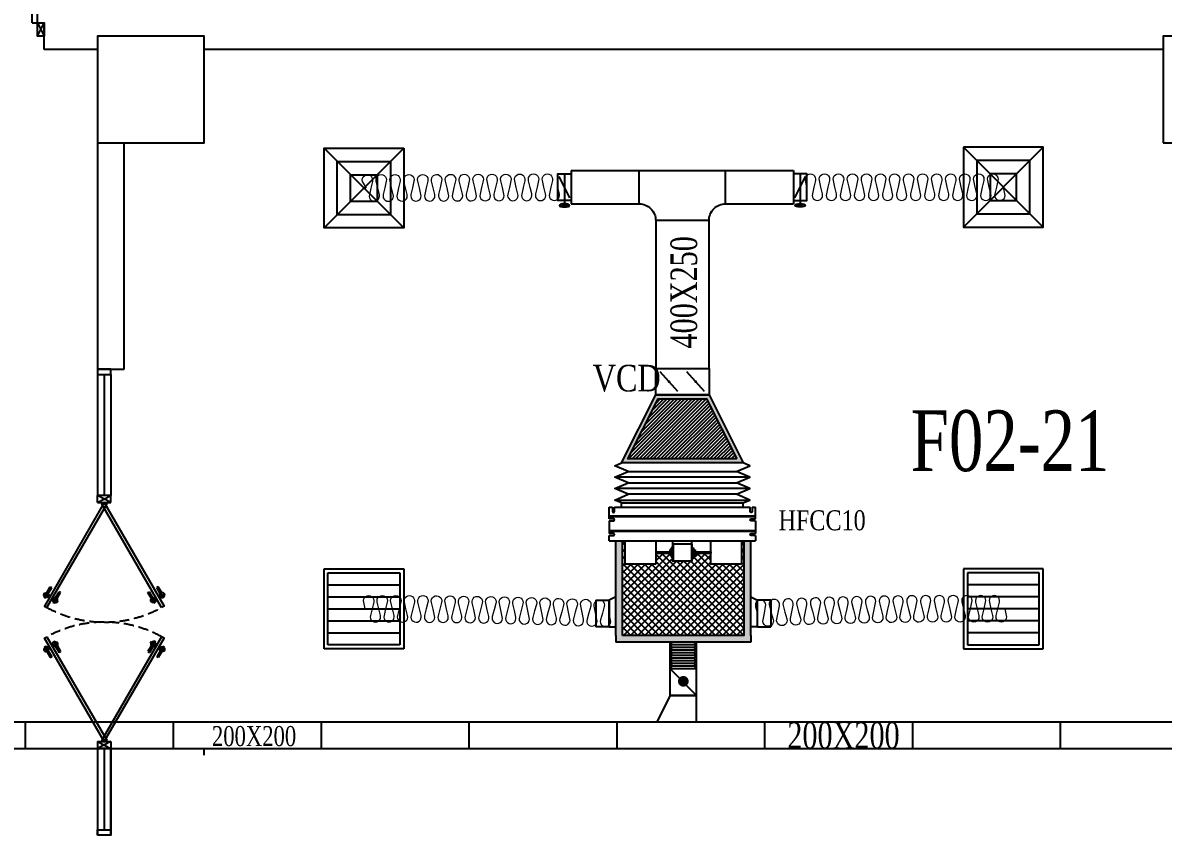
# Model space of a CAD drawing. Header units: metres. Extents: x 352651 to 1421851, y -87441 to -24441.
# Drawn here: x 472017 to 480578, y -40460 to -34360 of the extents above; entities that cross this region are included whole.
import ezdxf
from ezdxf.enums import TextEntityAlignment as Align

# ---------------------------------------------------------------- set-up
doc = ezdxf.new("R2010")
doc.units = ezdxf.units.M
doc.header["$LTSCALE"] = 300
doc.header["$MEASUREMENT"] = 0
doc.linetypes.add('DASHED2', pattern=[0.375, 0.25, -0.125])
for name, color, linetype in [('bat noi mem', 4, 'CONTINUOUS'), ('CUA', 8, 'CONTINUOUS'), ('CUAGIO', 2, 'CONTINUOUS'), ('HATCH', 145, 'CONTINUOUS'), ('KHUAT', 8, 'DASHED2'), ('KT', 1, 'CONTINUOUS'), ('nuoc lanh cap', 160, 'CONTINUOUS'), ('thiet bi', 11, 'CONTINUOUS'), ('TUONG', 7, 'CONTINUOUS'), ('vach', 6, 'CONTINUOUS')]:
    doc.layers.add(name, color=color, linetype=linetype)
doc.layers.add('noi mem', color=5, linetype='BATTING', lineweight=0)
doc.styles.add('PHU', font='vntimeh.shx', dxfattribs={"width": 0.8})
doc.styles.add('ROMANS', font='romans.shx', dxfattribs={"width": 0.75, "bigfont": 'romancvn.shx'})
doc.linetypes.add('BATTING', pattern='A,0.0001,-0.1,[134,ltypeshp.shx,S=0.1,R=0,X=-0.1,Y=0],-0.2,[134,ltypeshp.shx,S=0.1,R=180,X=0.1,Y=0],-0.1', length=0.4001)

# ---------------------------------------------------------------- blocks, each defined once
blk = doc.blocks.new('SAD')
at = {"layer": 'CUAGIO', "color": 8}
for p, q in [((-300, -300), (300, 300)), ((300, -300), (-300, 300))]:
    blk.add_line(p, q, dxfattribs=at)
at = {"layer": 'CUAGIO'}
blk.add_lwpolyline([(300, -300), (300, 300), (-300, 300), (-300, -300)], close=True, dxfattribs=at)
at = {"layer": 'CUAGIO', "color": 8}
for points in [[(200, -200), (200, 200), (-200, 200), (-200, -200)], [(100, -100), (100, 100), (-100, 100), (-100, -100)]]:
    blk.add_lwpolyline(points, close=True, dxfattribs=at)
blk = doc.blocks.new('SAG')
at = {"layer": 'CUAGIO'}
for p, q in [((-300, 300), (-300, -300)), ((300, 300), (-300, 300)), ((300, -300), (300, 300)), ((-300, -300), (300, -300))]:
    blk.add_line(p, q, dxfattribs=at)
at = {"layer": 'CUAGIO', "color": 8}
for p, q in [((-270, 270), (-270, -270)), ((270, 270), (-270, 270)), ((-180, -270), (-180, 270)), ((-90, -270), (-90, 270)), ((0, -270), (0, 270)), ((90, -270), (90, 270)), ((180, -270), (180, 270)), ((270, -270), (270, 270)), ((-270, -270), (270, -270))]:
    blk.add_line(p, q, dxfattribs=at)
blk = doc.blocks.new('c1800')
at = {"layer": 'CUA', "ltscale": 0.2}
for p, q in [((50, 0), (50, 710)), ((90, 710), (50, 710)), ((90, 0), (90, 710)), ((1510, 0), (1510, 710)), ((1510, 710), (1550, 710)), ((1550, 0), (1550, 710)), ((46.9, 635.3), (-2.3, 635.3)), ((16.3, 619.1), (16.3, 569.8)), ((22.3, 661.5), (22.3, 606.6)), ((28.2, 619.1), (28.2, 569.8)), ((93.1, 635.3), (142.3, 635.3)), ((111.8, 619.1), (111.8, 569.8)), ((117.7, 661.5), (117.7, 606.6)), ((123.7, 619.1), (123.7, 569.8)), ((1506.9, 635.3), (1457.7, 635.3)), ((1476.3, 619.1), (1476.3, 569.8)), ((1482.3, 661.5), (1482.3, 606.6)), ((1488.2, 619.1), (1488.2, 569.8)), ((1553.1, 635.3), (1602.3, 635.3)), ((1571.8, 619.1), (1571.8, 569.8)), ((1577.7, 661.5), (1577.7, 606.6)), ((1583.7, 619.1), (1583.7, 569.8)), ((16.3, 569.8), (28.2, 569.8)), ((123.7, 569.8), (111.8, 569.8)), ((1476.3, 569.8), (1488.2, 569.8)), ((1583.7, 569.8), (1571.8, 569.8)), ((50, 0), (0, -100)), ((50, -100), (0, 0)), ((50, -100), (50, 0)), ((90, 0), (50, 0)), ((1510, 0), (1550, 0)), ((1550, -100), (1550, 0)), ((1550, -100), (1600, 0)), ((1550, 0), (1600, -100)), ((50, -100), (50, -100)), ((1550, -100), (1550, -100))]:
    blk.add_line(p, q, dxfattribs=at)
for points in [[(50, 0), (0, 0), (0, -100), (50, -100)], [(1550, 0), (1600, 0), (1600, -100), (1550, -100)]]:
    blk.add_lwpolyline(points, close=True, dxfattribs=at)
for centre in [(22.3, 635.3), (117.7, 635.3), (1482.3, 635.3), (1577.7, 635.3)]:
    blk.add_circle(centre, 17.3, dxfattribs=at)
for centre, start, end in [((90, 0), 0, 90), ((1510, 0), 90, 180)]:
    blk.add_arc(centre, 710, start, end, dxfattribs=at)
blk = doc.blocks.new('cot1')
at = {"layer": 'vach'}
blk.add_lwpolyline([(-400, -400), (400, -400), (400, 400), (-400, 400)], close=True, dxfattribs=at)
blk = doc.blocks.new('1-van gio D200')
at = {"layer": 'CUAGIO'}
h = blk.add_hatch(dxfattribs=at)
h.set_pattern_fill('ANSI31', color=256, scale=100, style=0)
edge = h.paths.add_edge_path()
edge.add_ellipse((486127, -58494), major_axis=(-38.1, 0), ratio=0.310482, start_angle=0, end_angle=360, ccw=False)
for p, q in [((486167, -58437.3), (486087.1, -58277.5)), ((486127, -58257.4), (486127, -58494))]:
    blk.add_line(p, q, dxfattribs=at)
at = {"layer": 'CUAGIO', "const_width": 3}
for points in [[(486127, -58457.4), (486177, -58457.4), (486177, -58257.4), (486077, -58257.4), (486077, -58457.4), (486127, -58457.4)], [(486167, -58437.3), (486087.1, -58277.5)], [(486127, -58257.4), (486127, -58494)]]:
    blk.add_lwpolyline(points, dxfattribs=at)
at = {"layer": 'CUAGIO'}
blk.add_lwpolyline([(486177, -58457.4), (486077, -58457.4), (486077, -58257.4), (486177, -58257.4)], close=True, dxfattribs=at)
at = {"layer": 'CUAGIO', "const_width": 5.35}
blk.add_lwpolyline([(486130.7, -58357.4, -1), (486123.3, -58357.4, -1)], format="xyb", close=True, dxfattribs=at)
at = {"layer": 'CUAGIO', "extrusion": (0, 0, -1)}
blk.add_ellipse((486127, -58494), major_axis=(-38.1, 0), ratio=0.310482, start_param=-1.570796, end_param=4.712389, dxfattribs=at)
blk = doc.blocks.new('bac noi mem')
at = {"layer": 'bat noi mem'}
for p, q in [((493886.7, -64673), (493866.7, -64693)), ((494066.7, -64693), (493866.7, -64693)), ((493866.7, -64693), (493886.7, -64713)), ((493886.7, -64713), (493866.7, -64733)), ((494046.7, -64673), (493886.7, -64673)), ((494046.7, -64713), (493886.7, -64713)), ((494046.7, -64673), (494066.7, -64693)), ((494066.7, -64693), (494046.7, -64713)), ((494046.7, -64713), (494066.7, -64733)), ((494066.7, -64733), (493866.7, -64733)), ((493866.7, -64733), (493886.7, -64753)), ((493886.7, -64753), (493866.7, -64773)), ((494066.7, -64773), (493866.7, -64773)), ((493866.7, -64773), (493886.7, -64793)), ((493886.7, -64793), (493866.7, -64813)), ((494046.7, -64753), (493886.7, -64753)), ((494046.7, -64793), (493886.7, -64793)), ((494066.7, -64733), (494046.7, -64753)), ((494046.7, -64753), (494066.7, -64773)), ((494066.7, -64773), (494046.7, -64793)), ((494046.7, -64793), (494066.7, -64813)), ((494066.7, -64813), (493866.7, -64813)), ((493866.7, -64813), (493886.7, -64833)), ((493886.7, -64833), (493866.7, -64853)), ((494066.7, -64853), (493866.7, -64853)), ((493866.7, -64853), (493886.7, -64873)), ((494046.7, -64833), (493886.7, -64833)), ((494046.7, -64873), (493886.7, -64873)), ((494066.7, -64813), (494046.7, -64833)), ((494046.7, -64833), (494066.7, -64853)), ((494066.7, -64853), (494046.7, -64873))]:
    blk.add_line(p, q, dxfattribs=at)

msp = doc.modelspace()

# ---------------------------------------------------------------- hatches: boundary and pattern name
at = {"layer": 'CUAGIO'}
h = msp.add_hatch(dxfattribs=at)
h.set_pattern_fill('DOTS', color=256, scale=150, style=0)
h.set_pattern_definition([(0, (-359719.7065, -62821.737), (4.6875, 9.375), [0, -9.375])])
h.paths.add_polyline_path([(477377, -37634.1), (476560.4, -37634.1), (476787.2, -37184.1), (477150.2, -37184.1)], flags=16)
h.paths.add_polyline_path([(477425.7, -37664.1), (476511.7, -37664.1), (476768.7, -37154.1), (477168.7, -37154.1)])
h = msp.add_hatch(dxfattribs=at)
h.set_pattern_fill('ANSI31', color=256, scale=150, style=0)
h.set_pattern_definition([(45, (-178200, 0), (-13.25825215, 13.25825215), [])])
h.paths.add_polyline_path([(477377, -37634.1), (476560.4, -37634.1), (476787.2, -37184.1), (477150.2, -37184.1)])
h = msp.add_hatch(dxfattribs=at)
h.set_pattern_fill('DOTS', color=2, scale=200, style=0)
h.set_pattern_definition([(0, (-96136.341, 18582.896), (6.25, 12.5), [0, -12.5])])
h.paths.add_polyline_path([(477432.7, -38959.6), (476519.1, -38959.6), (476519.1, -38249.6), (476469.1, -38249.6), (476469.1, -38959.6), (476469.1, -39009.6), (477482.7, -39009.6), (477482.7, -38959.6), (477482.7, -38249.6), (477432.7, -38249.6)])
at = {"layer": 'CUAGIO', "ltscale": 1.5}
h = msp.add_hatch(dxfattribs=at)
h.set_pattern_fill('ANSI37', color=9, scale=300, style=0)
h.set_pattern_definition([(45, (14690.26, 100), (-26.5165043, 26.5165043), []), (135, (14690.26, 100), (-26.5165043, -26.5165043), [])])
h.paths.add_polyline_path([(477432.7, -38959.6), (477432.7, -38249.6), (477413.6, -38249.6), (477413.6, -38424.6), (477183.3, -38424.6), (477183.3, -38341.7), (477063.7, -38341.7), (477063.7, -38357.3), (477053.1, -38357.3), (477053.1, -38373.1), (477043.3, -38373.1), (477043.3, -38398.1, -1), (477036.8, -38400.2), (476900.6, -38400.2, -1), (476894.1, -38398.1), (476894.1, -38373.1), (476884.2, -38373.1), (476884.2, -38357.3), (476873.7, -38357.3), (476873.7, -38341.7), (476768.4, -38341.7), (476768.4, -38424.6), (476538.2, -38424.6), (476538.2, -38249.6), (476519.1, -38249.6), (476519.1, -38959.6)])

# ---------------------------------------------------------------- linework, layer by layer
at = {"layer": 'bat noi mem'}
for p, q in [((477425.7, -37664.1), (476511.7, -37664.1)), ((476561.7, -37728.4), (477375.7, -37728.4)), ((477475.7, -37771.2), (476461.7, -37771.2)), ((476561.7, -37814.1), (477375.7, -37814.1)), ((477475.7, -37857), (476461.7, -37857)), ((477375.7, -37899.8), (476561.7, -37899.8)), ((476461.7, -37942.7), (477475.7, -37942.7))]:
    msp.add_line(p, q, dxfattribs=at)
for points in [[(476511.7, -37964.1), (476461.7, -37942.7), (476561.7, -37899.8), (476461.7, -37857), (476561.7, -37814.1), (476461.7, -37771.2), (476561.7, -37728.4), (476461.7, -37685.5), (476511.7, -37664.1)], [(477425.7, -37964.1), (477475.7, -37942.7), (477375.7, -37899.8), (477475.7, -37857), (477375.7, -37814.1), (477475.7, -37771.2), (477375.7, -37728.4), (477475.7, -37685.5), (477425.7, -37664.1)]]:
    msp.add_lwpolyline(points, dxfattribs=at)
at = {"layer": 'CUA', "linetype": 'Continuous'}
for p, q in [((472578.4, -36999.6), (472578.4, -37909.6)), ((472628.4, -36999.6), (472628.4, -37909.6)), ((472678.4, -36999.6), (472678.4, -37909.6)), ((472578.4, -39809.6), (472578.4, -40459.6)), ((472628.4, -39809.6), (472628.4, -40419.6)), ((472678.4, -40459.6), (472678.4, -39809.6)), ((472678.4, -39809.6), (472678.4, -40459.6))]:
    msp.add_line(p, q, dxfattribs=at)
at = {"layer": 'CUA'}
for p, q in [((472678.4, -37909.6), (472578.9, -37909.6)), ((472578.9, -37962.3), (472678.4, -37909.6)), ((472678.4, -37962.3), (472578.9, -37909.6)), ((472578.9, -37962.3), (472578.9, -37909.6)), ((472678.4, -37962.3), (472678.4, -37909.6)), ((472578.9, -37962.3), (472678.4, -37962.3)), ((472197.3, -38638.5), (472223.2, -38593.5)), ((472208.1, -38644.7), (472234.1, -38599.7)), ((472223.2, -38593.5), (472234.1, -38599.7)), ((473034, -38593.5), (473023.2, -38599.7)), ((473049.2, -38644.7), (473023.2, -38599.7)), ((473060, -38638.5), (473034, -38593.5)), ((472216.6, -38669.5), (472171.6, -38643.5)), ((472180.3, -38680.4), (472209.2, -38630.2)), ((472238.2, -38681.9), (472283.1, -38707.9)), ((472246.9, -38718.8), (472275.9, -38668.7)), ((472263.9, -38677), (472289.9, -38631.9)), ((472274.7, -38683.2), (472300.7, -38638.2)), ((472300.7, -38638.2), (472289.9, -38631.9)), ((472956.6, -38638.2), (472967.4, -38631.9)), ((472982.6, -38683.2), (472956.6, -38638.2)), ((472993.4, -38677), (472967.4, -38631.9)), ((473019.1, -38681.9), (472974.1, -38707.9)), ((473010.4, -38718.8), (472981.4, -38668.7)), ((473040.7, -38669.5), (473085.6, -38643.5)), ((473077, -38680.4), (473048, -38630.2)), ((472180.3, -39038.8), (472209.2, -39088.9)), ((472238.2, -39037.2), (472283.1, -39011.3)), ((472246.9, -39000.3), (472275.9, -39050.5)), ((472274.7, -39035.9), (472300.7, -39081)), ((472982.6, -39035.9), (472956.6, -39081)), ((473019.1, -39037.2), (472974.1, -39011.3)), ((473010.4, -39000.3), (472981.4, -39050.5)), ((473077, -39038.8), (473048, -39088.9)), ((472216.6, -39049.7), (472171.6, -39075.6)), ((472197.3, -39080.6), (472223.2, -39125.7)), ((472208.1, -39074.4), (472234.1, -39119.4)), ((472223.2, -39125.7), (472234.1, -39119.4)), ((472263.9, -39042.2), (472289.9, -39087.2)), ((472300.7, -39081), (472289.9, -39087.2)), ((472956.6, -39081), (472967.4, -39087.2)), ((472993.4, -39042.2), (472967.4, -39087.2)), ((473049.2, -39074.4), (473023.2, -39119.4)), ((473034, -39125.7), (473023.2, -39119.4)), ((473060, -39080.6), (473034, -39125.7)), ((473040.7, -39049.7), (473085.6, -39075.6)), ((472578.9, -39756.8), (472678.4, -39756.8)), ((472578.9, -39756.8), (472678.4, -39809.6)), ((472678.4, -39756.8), (472578.9, -39809.6)), ((472578.9, -39756.8), (472578.9, -39809.6)), ((472678.4, -39756.8), (472678.4, -39809.6)), ((472678.4, -39809.6), (472578.9, -39809.6))]:
    msp.add_line(p, q, dxfattribs=at)
at = {"layer": 'CUA', "linetype": 'Continuous'}
for points in [[(472578.4, -36959.6), (472578.4, -36999.6), (472678.4, -36999.6), (472678.4, -36959.6)], [(472578.4, -40459.6), (472578.4, -40419.6), (472678.4, -40419.6), (472678.4, -40459.6)]]:
    msp.add_lwpolyline(points, close=True, dxfattribs=at)
at = {"layer": 'CUA'}
for points in [[(472198.3, -38749.9), (472646.9, -37972.9), (472628.6, -37962.3), (472180, -38739.4)], [(473059, -38749.9), (472610.4, -37972.9), (472628.6, -37962.3), (473077.3, -38739.4)], [(472198.3, -38969.2), (472646.9, -39746.2), (472628.6, -39756.8), (472180, -38979.8)], [(473059, -38969.2), (472610.4, -39746.2), (472628.6, -39756.8), (473077.3, -38979.8)]]:
    msp.add_lwpolyline(points, close=True, dxfattribs=at)
for centre, major_axis in [((472194.1, -38656.5), (4.7, -17.6)), ((472996.6, -38694.9), (17.6, -4.7)), ((472260.7, -39024.2), (-17.6, 4.7)), ((473063.2, -39062.7), (-4.7, 17.6))]:
    msp.add_ellipse(centre, major_axis=major_axis, ratio=1, dxfattribs=at)
at = {"layer": 'CUA', "extrusion": (0, 0, -1)}
for centre, major_axis in [((472260.7, -38694.9), (-17.6, -4.7)), ((473063.2, -38656.5), (-4.7, -17.6)), ((472996.6, -39024.2), (17.6, 4.7)), ((472194.1, -39062.7), (4.7, 17.6))]:
    msp.add_ellipse(centre, major_axis=major_axis, ratio=1, dxfattribs=at)
at = {"layer": 'CUAGIO'}
for p, q in [((476133.7, -35469.1), (476133.7, -35719.1)), ((477803.7, -35469.1), (477803.7, -35719.1)), ((476935.6, -37128.4), (476801.7, -36979.8)), ((477135.6, -37128.4), (477001.7, -36979.8)), ((476469.1, -38959.6), (476469.1, -38249.6)), ((476519.1, -38249.6), (476519.1, -38249.6)), ((476519.1, -38959.6), (476519.1, -38249.6)), ((477432.7, -38249.6), (477432.7, -38249.6)), ((477432.7, -38959.6), (477432.7, -38249.6)), ((477482.7, -38959.6), (477482.7, -38249.6)), ((476319.4, -38694.3), (476319.4, -38894.3)), ((476419.1, -38694.3), (476419.1, -38894.3)), ((476419.1, -38894.3), (476419.1, -38694.3)), ((476419.1, -38894.3), (476419.1, -38694.3)), ((477532.7, -38894.3), (477532.7, -38694.3)), ((477532.7, -38894.3), (477532.7, -38694.3)), ((477532.7, -38894.3), (477532.7, -38694.3)), ((477632.4, -38694.3), (477632.4, -38894.3)), ((476419.1, -38894.3), (476319.4, -38894.3)), ((477532.7, -38894.3), (477632.4, -38894.3)), ((477482.7, -39009.6), (476469.1, -39009.6)), ((476875.9, -39409.6), (476875.9, -39009.6)), ((477075.9, -39280.6), (477075.9, -39009.6)), ((477075.9, -39209.6), (476875.9, -39209.6)), ((476875.9, -39209.6), (477075.9, -39409.6)), ((477075.9, -39609.6), (477075.9, -39209.6)), ((476875.9, -39409.6), (476775.9, -39609.6)), ((476875.9, -39409.6), (477075.9, -39409.6)), ((477075.9, -39409.6), (476875.9, -39409.6)), ((470928.4, -39609.6), (485226.2, -39609.6)), ((472038.4, -39809.6), (472038.4, -39609.6)), ((473148.4, -39809.6), (473148.4, -39609.6)), ((474258.4, -39809.6), (474258.4, -39609.6)), ((475368.4, -39809.6), (475368.4, -39609.6)), ((476478.4, -39809.6), (476478.4, -39609.6)), ((477588.4, -39809.6), (477588.4, -39609.6)), ((478698.4, -39809.6), (478698.4, -39609.6)), ((479808.4, -39809.6), (479808.4, -39609.6)), ((470928.4, -39809.6), (485226.2, -39809.6))]:
    msp.add_line(p, q, dxfattribs=at)
at = {"layer": 'CUAGIO', "ltscale": 1.5}
for p, q in [((476133.7, -35469.1), (477293.7, -35469.1)), ((476643.7, -35719.1), (476643.7, -35469.1)), ((476643.7, -35719.1), (476643.7, -35469.1)), ((477293.7, -35719.1), (477293.7, -35469.1)), ((477168.7, -35844.1), (476768.7, -35844.1))]:
    msp.add_line(p, q, dxfattribs=at)
at = {"layer": 'CUAGIO', "color": 2}
for p, q in [((476469.1, -38959.6), (476469.1, -39009.6)), ((477432.7, -38959.6), (476519.1, -38959.6)), ((477482.7, -38959.6), (477482.7, -39009.6))]:
    msp.add_line(p, q, dxfattribs=at)
msp.add_lwpolyline([(477293.7, -35469.1), (477803.7, -35469.1)], dxfattribs=at)
msp.add_lwpolyline([(476133.7, -35719.1), (476643.7, -35719.1, -0.414214), (476768.7, -35844.1), (476768.7, -36954.1), (477168.7, -36954.1), (477168.7, -35844.1, -0.414214), (477293.7, -35719.1), (477803.7, -35719.1)], format="xyb", dxfattribs=at)
at = {"layer": 'CUAGIO'}
for points in [[(476768.7, -36954.1), (477168.7, -36954.1), (477168.7, -37154.1), (476768.7, -37154.1)], [(477425.7, -37664.1), (476511.7, -37664.1), (476768.7, -37154.1), (477168.7, -37154.1)], [(477377, -37634.1), (476560.4, -37634.1), (476787.2, -37184.1), (477150.2, -37184.1)]]:
    msp.add_lwpolyline(points, close=True, dxfattribs=at)
for points, const_width in [([(476863.7, -37054.1, 1), (476873.7, -37054.1, 1)], 10), ([(477063.7, -37054.1, 1), (477073.7, -37054.1, 1)], 10), ([(476955.9, -39304.1, 1), (476995.9, -39304.1, 1)], 40)]:
    msp.add_lwpolyline(points, format="xyb", close=True, dxfattribs=dict(at, const_width=const_width))
for points in [[(476319.4, -38694.3), (476419.1, -38694.3)], [(476469.1, -38669.1), (476419.1, -38694.3)], [(477482.7, -38669.1), (477532.7, -38694.3)], [(477632.4, -38694.3), (477532.7, -38694.3)], [(476419.1, -38894.3), (476469.1, -38894.3)], [(477532.7, -38894.3), (477482.7, -38894.3)]]:
    msp.add_lwpolyline(points, dxfattribs=at)
at = {"layer": 'KHUAT'}
for centre, start, end in [((472628.6, -37960.3), 241.40997, 298.59003), ((472628.6, -39758.8), 61.40997, 118.59003)]:
    msp.add_arc(centre, 899.3, start, end, dxfattribs=at)
at = {"layer": 'noi mem', "ltscale": 1.5}
for points in [[(474598.4, -35600.3), (474566.6, -35550.5, -1.333333), (474641.6, -35550), (474630.4, -35600.1), (474619.1, -35650.2, 1.333333), (474694.1, -35649.9), (474682.4, -35599.9), (474670.6, -35550, -1.333333), (474745.6, -35549.6), (474734.3, -35599.7), (474723, -35649.7, 1.333333), (474798, -35649.4), (474786.3, -35599.5), (474774.6, -35549.5, -1.333333), (474849.6, -35549.2), (474838.3, -35599.2), (474827, -35649.3, 1.333333), (474902, -35649), (474890.3, -35599), (474878.5, -35549.1, -1.333333), (474953.5, -35548.7), (474942.2, -35598.8), (474930.9, -35648.8, 1.333333), (475005.9, -35648.5), (474994.2, -35598.6), (474982.5, -35548.6, -1.333333), (475057.5, -35548.3), (475046.2, -35598.3), (475034.9, -35648.4, 1.333333), (475109.9, -35648.1), (475098.2, -35598.1), (475086.4, -35548.2, -1.333333), (475161.4, -35547.8), (475150.1, -35597.9), (475138.8, -35647.9, 1.333333), (475213.8, -35647.6), (475202.1, -35597.7), (475190.4, -35547.7, -1.333333), (475265.4, -35547.4), (475254.1, -35597.4), (475242.8, -35647.5, 1.333333), (475317.8, -35647.2), (475306.1, -35597.2), (475294.3, -35547.3, -1.333333), (475369.3, -35547), (475358, -35597), (475346.7, -35647, 1.333333), (475421.7, -35646.7), (475410, -35596.8), (475398.3, -35546.8, -1.333333), (475473.3, -35546.5), (475462, -35596.6), (475450.7, -35646.6, 1.333333), (475525.7, -35646.3), (475513.9, -35596.3), (475502.2, -35546.4, -1.333333), (475577.2, -35546.1), (475565.9, -35596.1), (475554.6, -35646.2, 1.333333), (475629.6, -35645.8), (475617.9, -35595.9), (475606.2, -35545.9, -1.333333), (475681.2, -35545.6), (475669.9, -35595.7), (475658.6, -35645.7, 1.333333), (475733.6, -35645.4), (475721.8, -35595.4), (475710.1, -35545.5, -1.333333), (475785.1, -35545.2), (475773.8, -35595.2), (475762.5, -35645.3, 1.333333), (475837.5, -35644.9), (475825.8, -35595), (475814.1, -35545, -1.333333), (475889.1, -35544.7), (475877.8, -35594.8), (475866.5, -35644.8, 1.333333), (475941.5, -35644.5), (475929.7, -35594.5), (475918, -35544.6, -1.333333), (475993, -35544.3), (475981.7, -35594.3), (475970.4, -35644.4, 1.333333), (476045.4, -35644), (476033.7, -35594.1)], [(477903.7, -35594.1), (477892.5, -35544.1, -1.333333), (477967.5, -35544.1), (477956.4, -35594.1), (477945.2, -35644.1, 1.333333), (478020.2, -35644.1), (478009, -35594.1), (477997.9, -35544.1, -1.333333), (478072.9, -35544.1), (478061.7, -35594.1), (478050.5, -35644.1, 1.333333), (478125.5, -35644.1), (478114.4, -35594.1), (478103.2, -35544.1, -1.333333), (478178.2, -35544.1), (478167, -35594.1), (478155.9, -35644.1, 1.333333), (478230.9, -35644.1), (478219.7, -35594.1), (478208.5, -35544.1, -1.333333), (478283.5, -35544.1), (478272.4, -35594.1), (478261.2, -35644.1, 1.333333), (478336.2, -35644.1), (478325, -35594.1), (478313.9, -35544.1, -1.333333), (478388.9, -35544.1), (478377.7, -35594.1), (478366.5, -35644.1, 1.333333), (478441.5, -35644.1), (478430.4, -35594.1), (478419.2, -35544.1, -1.333333), (478494.2, -35544.1), (478483, -35594.1), (478471.9, -35644.1, 1.333333), (478546.9, -35644.1), (478535.7, -35594.1), (478524.5, -35544.1, -1.333333), (478599.5, -35544.1), (478588.4, -35594.1), (478577.2, -35644.1, 1.333333), (478652.2, -35644.1), (478641.1, -35594.1), (478629.9, -35544.1, -1.333333), (478704.9, -35544.1), (478693.7, -35594.1), (478682.6, -35644.1, 1.333333), (478757.6, -35644.1), (478746.4, -35594.1), (478735.2, -35544.1, -1.333333), (478810.2, -35544.1), (478799.1, -35594.1), (478787.9, -35644.1, 1.333333), (478862.9, -35644.1), (478851.7, -35594.1), (478840.6, -35544.1, -1.333333), (478915.6, -35544.1), (478904.4, -35594.1), (478893.2, -35644.1, 1.333333), (478968.2, -35644.1), (478957.1, -35594.1), (478945.9, -35544.1, -1.333333), (479020.9, -35544.1), (479009.7, -35594.1), (478998.6, -35644.1, 1.333333), (479073.6, -35644.1), (479062.4, -35594.1), (479051.2, -35544.1, -1.333333), (479126.2, -35544.1), (479115.1, -35594.1), (479103.9, -35644.1, 1.333333), (479178.9, -35644.1), (479167.7, -35594.1), (479156.6, -35544.1, -1.333333), (479231.6, -35544.1), (479220.4, -35594.1), (479209.3, -35644.1, 1.333333), (479284.3, -35644.1), (479273.1, -35594.1), (479261.9, -35544.1, -1.333333), (479336.9, -35544.1), (479325.8, -35594.1), (479314.6, -35644.1, 1.333333), (479389.6, -35644.1), (479378.4, -35594.1)], [(474588.4, -38759.6), (474576.4, -38709.6, -1.333333), (474651.4, -38709.6), (474639.3, -38759.6), (474627.2, -38809.6, 1.333333), (474702.2, -38809.6), (474690.2, -38759.6), (474678.1, -38709.6, -1.333333), (474753.1, -38709.6), (474741, -38759.6), (474728.9, -38809.6, 1.333333), (474803.9, -38809.7), (474791.9, -38759.7), (474780, -38709.6, -1.333333), (474855, -38709.9), (474842.7, -38759.9), (474830.5, -38809.8, 1.333333), (474905.5, -38810.1), (474893.6, -38760.1), (474881.8, -38710, -1.333333), (474956.8, -38710.4), (474944.5, -38760.3), (474932.1, -38810.3, 1.333333), (475007.1, -38810.8), (474995.3, -38760.7), (474983.7, -38710.6, -1.333333), (475058.7, -38711.2), (475046.2, -38761.1), (475033.7, -38811, 1.333333), (475108.7, -38811.7), (475097.1, -38761.6), (475085.5, -38711.4, -1.333333), (475160.5, -38712.2), (475147.9, -38762.1), (475135.3, -38811.9, 1.333333), (475210.3, -38812.8), (475198.8, -38762.7), (475187.4, -38712.5, -1.333333), (475262.4, -38713.5), (475249.6, -38763.3), (475236.9, -38813.1, 1.333333), (475311.9, -38814.2), (475300.5, -38764), (475289.2, -38713.9, -1.333333), (475364.2, -38715), (475351.4, -38764.8), (475338.5, -38814.6, 1.333333), (475413.5, -38815.8), (475402.2, -38765.7), (475391, -38715.4, -1.333333), (475466, -38716.8), (475453.1, -38766.6), (475440.1, -38816.3, 1.333333), (475515.1, -38817.7), (475503.9, -38767.5), (475492.9, -38717.3, -1.333333), (475567.9, -38718.8), (475554.8, -38768.5), (475541.7, -38818.3, 1.333333), (475616.6, -38819.9), (475605.6, -38769.6), (475594.7, -38719.3, -1.333333), (475669.7, -38721), (475656.5, -38770.8), (475643.2, -38820.5, 1.333333), (475718.2, -38822.2), (475707.3, -38772), (475696.5, -38721.7, -1.333333), (475771.5, -38723.5), (475758.2, -38773.2), (475744.8, -38822.9, 1.333333), (475819.8, -38824.9), (475809, -38774.6), (475798.3, -38724.2, -1.333333), (475873.3, -38726.3), (475859.9, -38776), (475846.4, -38825.6, 1.333333), (475921.4, -38827.7), (475910.7, -38777.4), (475900.2, -38727.1, -1.333333), (475975.1, -38729.3), (475961.6, -38778.9), (475948, -38828.5, 1.333333), (476022.9, -38830.9), (476012.4, -38780.5), (476002, -38730.1, -1.333333), (476076.9, -38732.6), (476063.2, -38782.1), (476049.5, -38831.7, 1.333333), (476124.5, -38834.2), (476114.1, -38783.8), (476103.7, -38733.5, -1.333333), (476178.7, -38736), (476164.9, -38785.6), (476151.1, -38835.1, 1.333333), (476226.1, -38837.7), (476215.7, -38787.3), (476205.4, -38736.9, -1.333333), (476280.4, -38739.5), (476266.6, -38789.1), (476252.8, -38838.6, 1.333333), (476327.8, -38841.2), (476317.4, -38790.8), (476307.1, -38740.4, -1.333333), (476382, -38743), (476368.3, -38792.6), (476354.5, -38842.1, 1.333333), (476429.4, -38844.7), (476419.1, -38794.3)], [(479388.4, -38759.6), (479400.1, -38809.6, -1.333333), (479325.1, -38809.6), (479336.9, -38759.6), (479348.6, -38709.6, 1.333333), (479273.6, -38709.6), (479285.3, -38759.6), (479297, -38809.6, -1.333333), (479222, -38809.6), (479233.7, -38759.6), (479245.5, -38709.6, 1.333333), (479170.5, -38709.6), (479182.2, -38759.6), (479193.9, -38809.6, -1.333333), (479118.9, -38809.6), (479130.6, -38759.6), (479142.3, -38709.6, 1.333333), (479067.3, -38709.6), (479079, -38759.6), (479090.8, -38809.6, -1.333333), (479015.8, -38809.6), (479027.5, -38759.6), (479039.2, -38709.6, 1.333333), (478964.2, -38709.6), (478975.9, -38759.6), (478987.7, -38809.5, -1.333333), (478912.7, -38809.6), (478924.4, -38759.6), (478935.9, -38709.6, 1.333333), (478860.9, -38709.8), (478872.8, -38759.8), (478884.7, -38809.7, -1.333333), (478809.7, -38810.1), (478821.2, -38760), (478832.6, -38710, 1.333333), (478757.6, -38710.4), (478769.7, -38760.4), (478781.8, -38810.3, -1.333333), (478706.8, -38810.9), (478718.1, -38760.8), (478729.3, -38710.7, 1.333333), (478654.3, -38711.4), (478666.5, -38761.3), (478678.8, -38811.1, -1.333333), (478603.8, -38812), (478615, -38761.9), (478626, -38711.7, 1.333333), (478551, -38712.7), (478563.4, -38762.6), (478575.9, -38812.4, -1.333333), (478500.9, -38813.5), (478511.9, -38763.3), (478522.8, -38713.1, 1.333333), (478447.8, -38714.4), (478460.3, -38764.2), (478472.9, -38814, -1.333333), (478397.9, -38815.3), (478408.8, -38765.1), (478419.5, -38714.9, 1.333333), (478344.5, -38716.4), (478357.2, -38766.2), (478370, -38815.9, -1.333333), (478295, -38817.5), (478305.6, -38767.3), (478316.2, -38717, 1.333333), (478241.2, -38718.7), (478254.1, -38768.5), (478267.1, -38818.2, -1.333333), (478192.1, -38820), (478202.5, -38769.8), (478212.9, -38719.5, 1.333333), (478138, -38721.5), (478151, -38771.1), (478164.1, -38820.8, -1.333333), (478089.2, -38822.9), (478099.5, -38772.6), (478109.7, -38722.3, 1.333333), (478034.7, -38724.5), (478047.9, -38774.2), (478061.2, -38823.7, -1.333333), (477986.3, -38826.1), (477996.4, -38775.8), (478006.4, -38725.4, 1.333333), (477931.5, -38727.9), (477944.8, -38777.5), (477958.3, -38827.1, -1.333333), (477883.4, -38829.7), (477893.3, -38779.3), (477903.2, -38728.9, 1.333333), (477828.2, -38731.7), (477841.8, -38781.2), (477855.4, -38830.7, -1.333333), (477780.5, -38833.6), (477790.3, -38783.2), (477800, -38732.8, 1.333333), (477725, -38735.8), (477738.7, -38785.3), (477752.5, -38834.7, -1.333333), (477677.6, -38837.9), (477687.2, -38787.5), (477696.7, -38737, 1.333333), (477621.8, -38740.2), (477635.7, -38789.7), (477649.6, -38839.1, -1.333333), (477574.7, -38842.5), (477584.2, -38792), (477593.7, -38741.5, 1.333333), (477518.7, -38744.9), (477532.7, -38794.3)]]:
    msp.add_lwpolyline(points, format="xyb", dxfattribs=at)
at = {"layer": 'nuoc lanh cap'}
msp.add_line((473378.4, -39859.6), (473378.4, -39809.6), dxfattribs=at)
at = {"layer": 'thiet bi'}
for p, q in [((476419.7, -38083.1), (476419.7, -37995.6)), ((476419.7, -37995.6), (476443.7, -37995.6)), ((476459.7, -37995.6), (477477.7, -37995.6)), ((476511.7, -37995.6), (476511.7, -37964.1)), ((476511.7, -37964.1), (477425.7, -37964.1)), ((477425.7, -37995.6), (477425.7, -37964.1)), ((477493.7, -37995.6), (477517.7, -37995.6)), ((477517.7, -38083.1), (477517.7, -37995.6)), ((476419.7, -38061.6), (477517.7, -38061.6)), ((476419.7, -38066.6), (477517.7, -38066.6)), ((476419.7, -38172.6), (477517.7, -38172.6)), ((476419.7, -38177.6), (477517.7, -38177.6)), ((476419.7, -38249.6), (476419.7, -38210.1)), ((476419.7, -38249.6), (477517.7, -38249.6)), ((476897.4, -38271.7), (476897.4, -38249.6)), ((477040, -38271.7), (477040, -38249.6)), ((477517.7, -38210.1), (477517.7, -38249.6)), ((476768.4, -38332.5), (476873.7, -38332.5)), ((476768.4, -38341.6), (476873.7, -38341.6)), ((476873.7, -38316.9), (476873.7, -38357.3)), ((476884.2, -38316.9), (476873.7, -38316.9)), ((476884.2, -38301.1), (476884.2, -38373.1)), ((476894.1, -38301.1), (476884.2, -38301.1)), ((476900.6, -38274), (476900.6, -38400.1)), ((477036.8, -38274), (477036.8, -38400.1)), ((477043.3, -38301.1), (477053.1, -38301.1)), ((477053.1, -38301.1), (477053.1, -38373.1)), ((477053.1, -38316.9), (477063.7, -38316.9)), ((477063.7, -38316.9), (477063.7, -38357.3)), ((477063.7, -38332.5), (477183.3, -38332.5)), ((477063.7, -38341.6), (477183.3, -38341.6)), ((477183.3, -38332.5), (477183.3, -38341.6)), ((476884.2, -38357.3), (476873.7, -38357.3)), ((476894.1, -38373.1), (476884.2, -38373.1)), ((477043.3, -38373.1), (477053.1, -38373.1)), ((477053.1, -38357.3), (477063.7, -38357.3))]:
    msp.add_line(p, q, dxfattribs=at)
for points in [[(476443.7, -37995.6), (476443.7, -38027.6, 1), (476459.7, -38027.6), (476459.7, -37995.6)], [(477493.7, -37995.6), (477493.7, -38027.6, -1), (477477.7, -38027.6), (477477.7, -37995.6)], [(476419.7, -38099.1), (476451.7, -38099.1, 1), (476451.7, -38083.1), (476419.7, -38083.1)], [(477517.7, -38099.1), (477485.7, -38099.1, -1), (477485.7, -38083.1), (477517.7, -38083.1)], [(476419.7, -38210.1), (476451.7, -38210.1, 1), (476451.7, -38194.1), (476419.7, -38194.1)], [(477517.7, -38210.1), (477485.7, -38210.1, -1), (477485.7, -38194.1), (477517.7, -38194.1)]]:
    msp.add_lwpolyline(points, format="xyb", dxfattribs=at)
for points in [[(476419.7, -38099.1), (476419.7, -38194.1)], [(477517.7, -38099.1), (477517.7, -38194.1)]]:
    msp.add_lwpolyline(points, dxfattribs=at)
for points in [[(476768.4, -38424.6), (476538.2, -38424.6), (476538.2, -38249.6), (476768.4, -38249.6)], [(477413.6, -38424.6), (477183.3, -38424.6), (477183.3, -38249.6), (477413.6, -38249.6)], [(476894.1, -38400.1), (477043.3, -38400.1), (477043.3, -38274), (476894.1, -38274)]]:
    msp.add_lwpolyline(points, close=True, dxfattribs=at)
for centre, start, end in [((476897.4, -38275.1), 18.04953, 161.95047), ((477040, -38275.1), 18.04953, 161.95047), ((476897.4, -38399.1), 198.04953, 341.95047), ((477040, -38399.1), 198.04953, 341.95047)]:
    msp.add_arc(centre, 3.41, start, end, dxfattribs=at)
at = {"layer": 'TUONG'}
for p, q in [((472178.4, -34559.6), (472178.4, -34359.6)), ((472578.4, -34559.6), (472178.4, -34559.6)), ((480578.4, -34559.6), (473378.4, -34559.6)), ((472578.4, -35259.6), (472578.4, -36959.6)), ((472778.4, -36959.6), (472778.4, -35259.6)), ((472578.4, -36959.6), (472778.4, -36959.6))]:
    msp.add_line(p, q, dxfattribs=at)

# ---------------------------------------------------------------- block references
at = {"layer": 'CUAGIO', "xscale": -1}
for name, p, rotation in [('SAD', (474578.4, -35600.3), 180), ('SAG', (474578.4, -38759.6), 270)]:
    msp.add_blockref(name, p, dxfattribs=dict(at, rotation=rotation))
at = {"layer": 'CUAGIO'}
for name, p, rotation in [('SAD', (479378.4, -35594.1), 180), ('SAG', (479378.4, -38759.6), 90)]:
    msp.add_blockref(name, p, dxfattribs=dict(at, rotation=rotation))
for name, p in [('1-van gio D200', (-10043.3, 22763.3)), ('bac noi mem', (-16990.8, 25663.3))]:
    msp.add_blockref(name, p, dxfattribs=at)
at = {"layer": 'CUAGIO', "xscale": -1}
msp.add_blockref('1-van gio D200', (963980.7, 22763.3), dxfattribs=at)
at = {"layer": 'HATCH'}
msp.add_blockref('c1800', (470578.4, -34359.6), dxfattribs=at)
at = {"layer": 'vach'}
for p in [(472978.4, -34859.6), (480978.4, -34859.6)]:
    msp.add_blockref('cot1', p, dxfattribs=at)

# ---------------------------------------------------------------- texts
at = {"layer": 'CUAGIO', "color": 2, "style": 'PHU', "width": 0.75}
msp.add_text('400x250', height=200, rotation=90, dxfattribs=at).set_placement((477079.4, -36383.4), align=Align.CENTER)
for height, p in [(150, (473753.4, -39790.4)), (200, (478178.4, -39809.6))]:
    msp.add_text('200x200', height=height, dxfattribs=at).set_placement(p, align=Align.CENTER)
at = {"layer": 'CUAGIO', "color": 2, "insert": (476296, -36927.5), "char_height": 200, "width": 439.881, "attachment_point": 1, "style": 'PHU'}
msp.add_mtext('VCD', dxfattribs=at)
at = {"layer": 'KT', "ltscale": 1.5, "insert": (478682.6, -37269.5), "char_height": 456.096, "width": 2517.297, "attachment_point": 1, "style": 'ROMANS'}
msp.add_mtext('{\\fTimes New Roman|b0|i0|c0|p18;F02-21}', dxfattribs=at)
at = {"layer": 'thiet bi', "insert": (477690.3, -38020), "char_height": 150, "width": 679.92, "attachment_point": 1, "style": 'PHU'}
msp.add_mtext('hfcc10', dxfattribs=at)

doc.saveas('drawing.dxf')
